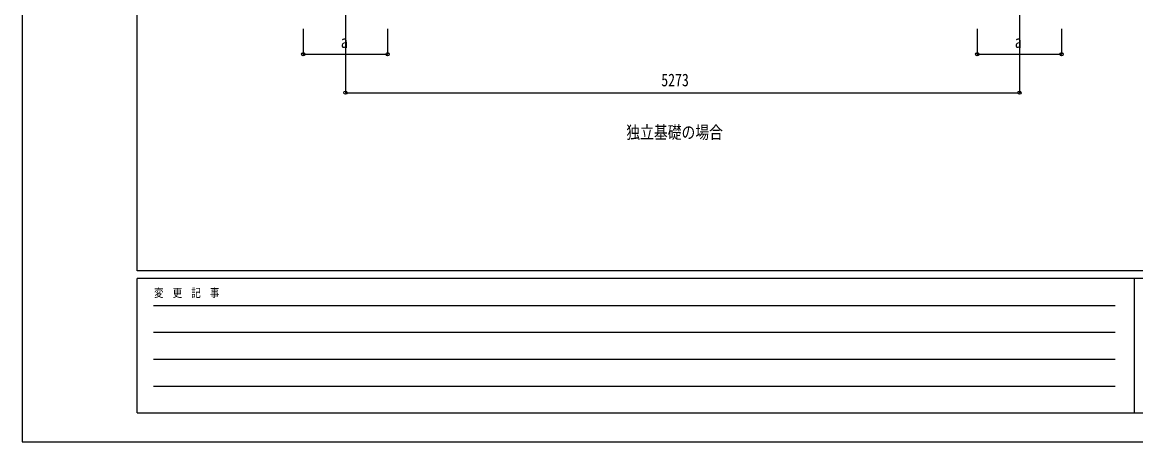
# Model space of a CAD drawing. Units: millimetres, scale not verified. Extents: x -12615 to 12615, y -8910 to 8910.
# Drawn here: x -12615 to -3904, y -8910 to -5632 of the extents above; entities that cross this region are included whole.
import ezdxf
from ezdxf.enums import TextEntityAlignment as Align

# ---------------------------------------------------------------- set-up
doc = ezdxf.new("R2010")
doc.units = ezdxf.units.MM
doc.header["$LTSCALE"] = 40
for name, color, linetype in [('0-2_USER1', 3, 'Continuous'), ('0-3_YKK_12', 2, 'Continuous'), ('0-6_YKK_D', 6, 'Continuous'), ('0-7_YKK_ZWAK', 7, 'Continuous')]:
    doc.layers.add(name, color=color, linetype=linetype)
doc.styles.add('ＭＳ ゴシック', font='')
doc.styles.get('ＭＳ ゴシック').set_extended_font_data('MS Gothic')

msp = doc.modelspace()

# ---------------------------------------------------------------- linework, layer by layer
at = {"layer": '0-3_YKK_12'}
for p, q in [((-10086.5, -5332.18), (-10086.5, -5832.18)), ((-4813.5, -5332.18), (-4813.5, -5832.18))]:
    msp.add_line(p, q, dxfattribs=at)
at = {"layer": '0-6_YKK_D'}
for p, q in [((-10416.5, -5682.18), (-10416.5, -5883.18)), ((-9756.5, -5682.18), (-9756.5, -5883.18)), ((-5143.5, -5682.18), (-5143.5, -5883.18)), ((-4483.5, -5682.18), (-4483.5, -5883.18)), ((-10086.5, -5833.18), (-10086.5, -6183.18)), ((-4813.5, -5833.18), (-4813.5, -6183.18)), ((-10416.5, -5882.18), (-9756.5, -5882.18)), ((-5143.5, -5882.18), (-4483.5, -5882.18)), ((-10086.5, -6182.18), (-4813.5, -6182.18))]:
    msp.add_line(p, q, dxfattribs=at)
for centre in [(-10416.5, -5882.18), (-9756.5, -5882.18), (-5143.5, -5882.18), (-4483.5, -5882.18), (-10086.5, -6182.18), (-4813.5, -6182.18)]:
    msp.add_circle(centre, 12.75, dxfattribs=at)
at = {"layer": '0-7_YKK_ZWAK'}
for p, q in [((-11714.94, -7575), (-11714.94, 8325)), ((11685.06, -7575), (-11714.94, -7575)), ((-3914.94, -7635), (-11714.94, -7635)), ((-11714.94, -8685), (-11714.94, -7635)), ((-3914.94, -7635), (-3914.94, -8685)), ((-14.94, -7635), (-3914.94, -7635)), ((-11587.44, -7845), (-4064.94, -7845)), ((-11587.44, -8055), (-4064.94, -8055)), ((-11587.44, -8265), (-4064.94, -8265)), ((-11587.44, -8475), (-4064.94, -8475)), ((-11714.94, -8685), (-3914.94, -8685)), ((-3914.94, -8685), (-14.94, -8685))]:
    msp.add_line(p, q, dxfattribs=at)
msp.add_lwpolyline([(-12615, -8910), (12615, -8910), (12615, 8910), (-12615, 8910)], close=True, dxfattribs=at)

# ---------------------------------------------------------------- texts
at = {"layer": '0-2_USER1', "style": 'ＭＳ ゴシック', "width": 0.8}
msp.add_text('独立基礎の場合', height=98.97, dxfattribs=at).set_placement((-7889.27, -6571.19), align=Align.BOTTOM_LEFT)
at = {"layer": '0-6_YKK_D', "style": 'ＭＳ ゴシック', "width": 0.8}
for s, p in [('a', (-10122.5, -5862.18)), ('a', (-4849.5, -5862.18)), ('5273', (-7615.6, -6162.18))]:
    msp.add_text(s, height=98.97, dxfattribs=at).set_placement(p, align=Align.BOTTOM_LEFT)
at = {"layer": '0-7_YKK_ZWAK', "style": 'ＭＳ ゴシック', "width": 0.8}
msp.add_text('変  更  記  事', height=65.98, dxfattribs=at).set_placement((-11583.93, -7800), align=Align.BOTTOM_LEFT)

doc.saveas('drawing.dxf')
